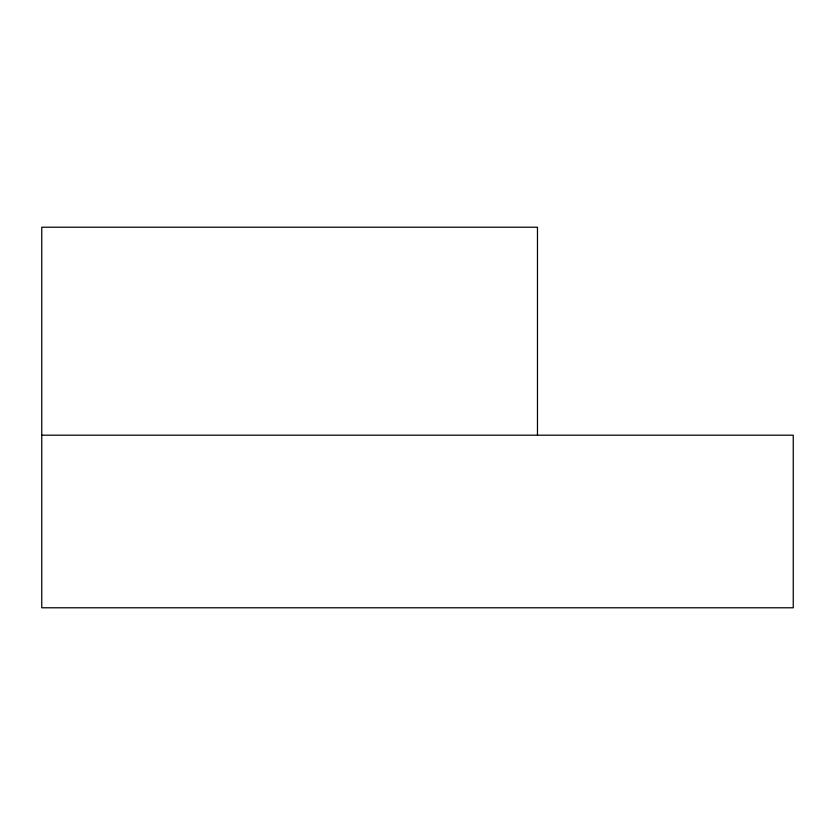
<?xml version="1.0" encoding="UTF-8"?>
<svg xmlns="http://www.w3.org/2000/svg" width="835" height="835" viewBox="0 0 835 835"><rect width="100%" height="100%" fill="white"/><g stroke="black" fill="none" stroke-linecap="round" stroke-linejoin="round"><path stroke-width="1.25" d="M41.75 435.192L793.25 435.192L793.25 607.786L41.75 607.786L41.75 227.214L537.469 227.214L537.469 435.192"/></g></svg>
